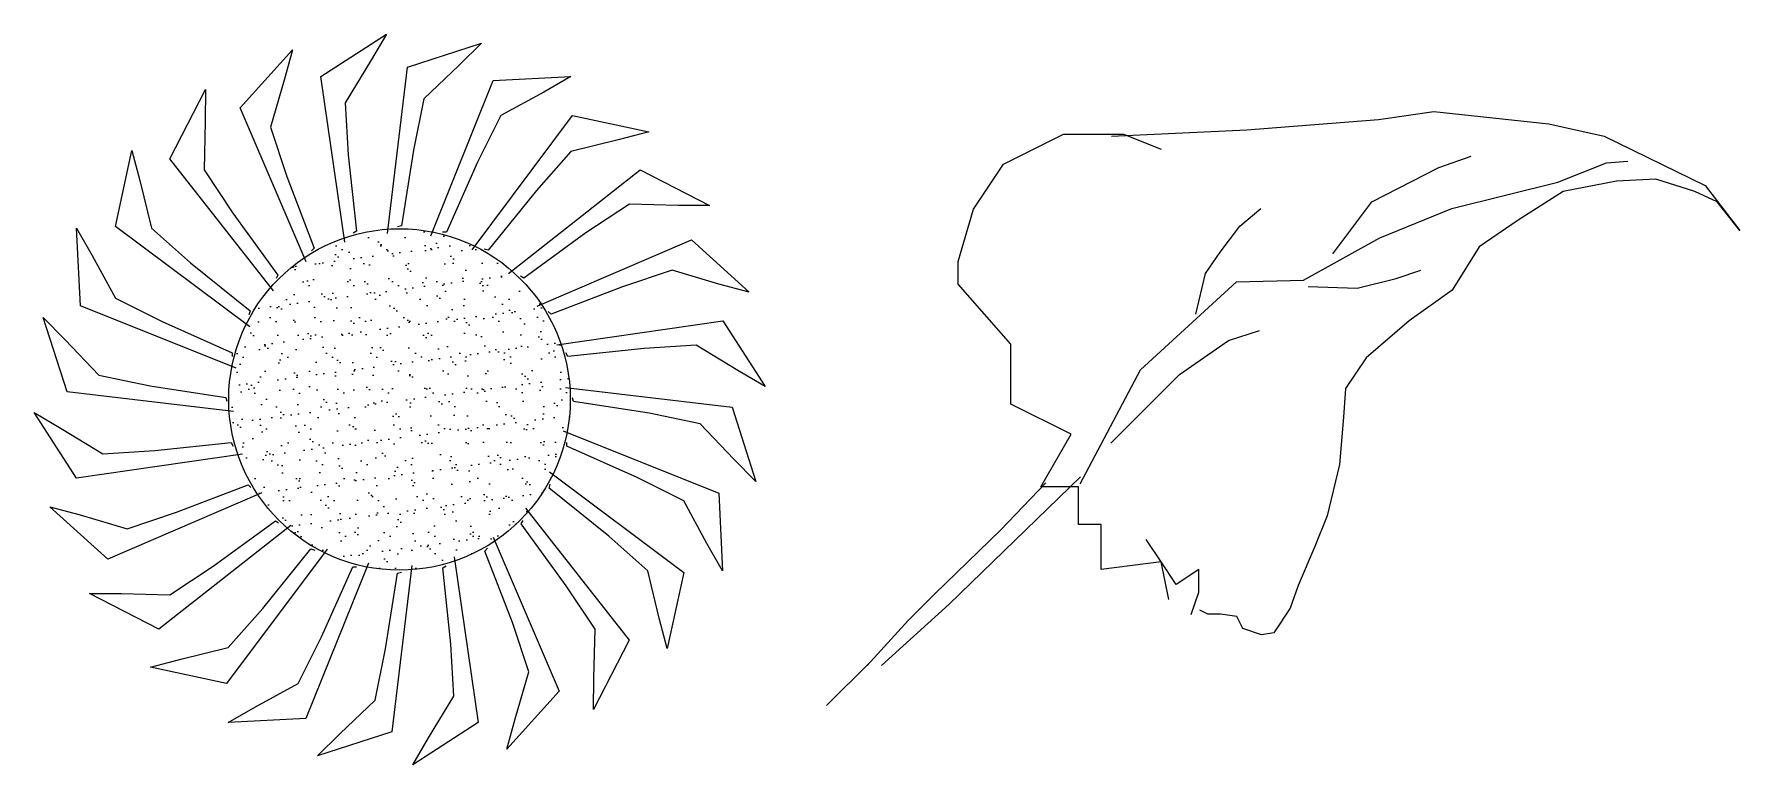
# Model space of a CAD drawing. Header units: inches. Extents: x 154 to 3537458, y 443 to 102045062.
# Drawn here: x 4599.6 to 4718.9, y 102572.7 to 102623.8 of the extents above; entities that cross this region are included whole.
import ezdxf

# ---------------------------------------------------------------- set-up
doc = ezdxf.new("R2010")
doc.units = ezdxf.units.IN
doc.layers.add('Text', color=160, linetype='Continuous', lineweight=20)

# ---------------------------------------------------------------- blocks, each defined once
blk = doc.blocks.new('xcer')
h = blk.add_hatch()
h.set_pattern_fill('AR-SAND', color=32, scale=0.1, style=0)
h.set_pattern_definition([(37.5, (0, 0), (-0.0062993358, 0.192682377), [0, -0.152, 0, -0.17, 0, -0.1625]), (7.5, (0, 0), (0.1769776705, 0.2822146065), [0, -0.082, 0, -0.137, 0, -0.0525]), (327.5, (-0.123, 0), (0.3114141862, 0.0005659054), [0, -0.05, 0, -0.18, 0, -0.235]), (317.5, (-0.123, 0), (0.3006126605, 0.0877675565), [0, -0.025, 0, -0.118, 0, -0.135])])
h.paths.add_polyline_path([(341.64, 10200.643, 1), (339.251, 10200.643, 1)])
for points in [[(339.792, 10201.605), (339.33, 10202.683), (339.696, 10203.087), (339.638, 10202.875), (339.542, 10202.548), (339.657, 10202.202), (339.849, 10201.702), (339.83, 10201.682)], [(340.063, 10201.742), (339.896, 10202.902), (340.354, 10203.198), (340.243, 10203.008), (340.066, 10202.717), (340.087, 10202.353), (340.144, 10201.82), (340.12, 10201.806)], [(340.361, 10201.803), (340.5, 10202.967), (341.018, 10203.134), (340.862, 10202.98), (340.616, 10202.745), (340.542, 10202.387), (340.459, 10201.858), (340.432, 10201.851)], [(340.664, 10201.786), (341.099, 10202.874), (341.644, 10202.901), (341.453, 10202.792), (341.154, 10202.629), (340.991, 10202.303), (340.773, 10201.813), (340.746, 10201.813)], [(339.565, 10201.403), (338.84, 10202.325), (339.088, 10202.81), (339.087, 10202.59), (339.079, 10202.249), (339.28, 10201.945), (339.595, 10201.511), (339.582, 10201.488)], [(340.952, 10201.69), (341.655, 10202.629), (342.188, 10202.514), (341.975, 10202.458), (341.644, 10202.378), (341.402, 10202.105), (341.065, 10201.688), (341.038, 10201.695)], [(339.398, 10201.15), (338.459, 10201.852), (338.574, 10202.385), (338.63, 10202.173), (338.71, 10201.841), (338.983, 10201.599), (339.4, 10201.262), (339.392, 10201.235)], [(341.206, 10201.523), (342.128, 10202.248), (342.613, 10201.999), (342.393, 10202), (342.052, 10202.009), (341.748, 10201.808), (341.314, 10201.492), (341.291, 10201.506)], [(339.302, 10200.861), (338.214, 10201.297), (338.187, 10201.841), (338.295, 10201.65), (338.459, 10201.351), (338.785, 10201.188), (339.275, 10200.97), (339.275, 10200.943)], [(341.408, 10201.296), (342.486, 10201.758), (342.89, 10201.392), (342.678, 10201.45), (342.351, 10201.546), (342.005, 10201.431), (341.505, 10201.239), (341.485, 10201.258)], [(339.285, 10200.558), (338.121, 10200.697), (337.953, 10201.215), (338.108, 10201.06), (338.343, 10200.813), (338.701, 10200.739), (339.23, 10200.656), (339.237, 10200.63)], [(341.545, 10201.025), (342.705, 10201.192), (343.001, 10200.734), (342.811, 10200.845), (342.52, 10201.022), (342.156, 10201), (341.623, 10200.944), (341.609, 10200.968)], [(341.606, 10200.727), (342.77, 10200.588), (342.937, 10200.07), (342.783, 10200.225), (342.548, 10200.472), (342.19, 10200.546), (341.661, 10200.629), (341.654, 10200.655)], [(339.346, 10200.26), (338.186, 10200.093), (337.89, 10200.551), (338.08, 10200.44), (338.371, 10200.263), (338.735, 10200.285), (339.268, 10200.341), (339.282, 10200.317)], [(341.589, 10200.424), (342.677, 10199.988), (342.704, 10199.444), (342.595, 10199.635), (342.432, 10199.934), (342.106, 10200.097), (341.616, 10200.315), (341.616, 10200.342)], [(341.493, 10200.136), (342.432, 10199.433), (342.317, 10198.9), (342.261, 10199.113), (342.181, 10199.444), (341.908, 10199.686), (341.491, 10200.023), (341.498, 10200.05)], [(339.482, 10199.989), (338.405, 10199.527), (338.001, 10199.893), (338.212, 10199.835), (338.54, 10199.739), (338.886, 10199.854), (339.386, 10200.046), (339.405, 10200.027)], [(341.326, 10199.882), (342.051, 10198.96), (341.802, 10198.475), (341.803, 10198.695), (341.812, 10199.036), (341.611, 10199.34), (341.295, 10199.774), (341.309, 10199.797)], [(339.684, 10199.762), (338.763, 10199.037), (338.278, 10199.286), (338.498, 10199.285), (338.838, 10199.276), (339.143, 10199.477), (339.577, 10199.793), (339.6, 10199.779)], [(341.099, 10199.68), (341.561, 10198.602), (341.195, 10198.198), (341.253, 10198.41), (341.349, 10198.737), (341.234, 10199.083), (341.042, 10199.583), (341.061, 10199.603)], [(339.938, 10199.595), (339.236, 10198.656), (338.703, 10198.771), (338.915, 10198.827), (339.247, 10198.907), (339.489, 10199.18), (339.826, 10199.597), (339.852, 10199.59)], [(340.828, 10199.543), (340.995, 10198.383), (340.537, 10198.087), (340.648, 10198.277), (340.825, 10198.568), (340.803, 10198.932), (340.747, 10199.465), (340.771, 10199.479)], [(340.227, 10199.499), (339.791, 10198.411), (339.247, 10198.384), (339.438, 10198.493), (339.737, 10198.656), (339.9, 10198.982), (340.118, 10199.472), (340.145, 10199.472)], [(340.53, 10199.482), (340.391, 10198.318), (339.872, 10198.151), (340.028, 10198.305), (340.275, 10198.54), (340.348, 10198.898), (340.432, 10199.427), (340.458, 10199.434)]]:
    blk.add_lwpolyline(points)
blk.add_circle((340.445, 10200.643), 1.194)
blk = doc.blocks.new('xcfhh')
for p, q in [((344.681, 10202.285), (345.101, 10202.495)), ((345.101, 10202.495), (345.522, 10202.495)), ((345.522, 10202.495), (345.784, 10202.39)), ((344.471, 10201.97), (344.681, 10202.285)), ((344.366, 10201.603), (344.471, 10201.97)), ((344.366, 10201.445), (344.366, 10201.603)), ((344.734, 10201.025), (344.366, 10201.445)), ((344.734, 10200.605), (344.734, 10201.025)), ((345.154, 10200.395), (344.734, 10200.605)), ((344.944, 10200.027), (345.154, 10200.395)), ((345.221, 10200.098), (344.302, 10199.208)), ((344.977, 10200.055), (344.661, 10199.725)), ((345.207, 10200.027), (344.944, 10200.027)), ((345.207, 10199.765), (345.207, 10200.027)), ((345.364, 10199.765), (345.207, 10199.765)), ((345.364, 10199.45), (345.364, 10199.765)), ((344.661, 10199.725), (344.201, 10199.28)), ((345.784, 10199.502), (345.679, 10199.66)), ((345.784, 10199.502), (345.364, 10199.45)), ((345.889, 10199.345), (345.784, 10199.502)), ((345.837, 10199.24), (345.784, 10199.502)), ((346.047, 10199.45), (345.889, 10199.345)), ((346.047, 10199.292), (346.047, 10199.45)), ((344.201, 10199.28), (344.015, 10199.093)), ((345.994, 10199.135), (346.047, 10199.292)), ((344.302, 10199.208), (343.828, 10198.777)), ((344.015, 10199.093), (343.728, 10198.777)), ((343.444, 10198.498), (343.748, 10198.798))]:
    blk.add_line(p, q)
for points in [[(345.437, 10202.481), (346.384, 10202.524), (347.303, 10202.596), (347.691, 10202.653), (348.495, 10202.567), (348.883, 10202.481), (349.587, 10202.136), (349.831, 10201.82), (349.673, 10202.021), (349.515, 10202.093), (349.242, 10202.179), (348.969, 10202.165), (348.596, 10202.093), (348.28, 10201.892), (348.007, 10201.706), (347.82, 10201.404), (347.519, 10201.189), (347.217, 10200.93), (347.074, 10200.715), (347.059, 10200.514), (347.031, 10200.184), (346.944, 10199.825), (346.858, 10199.61), (346.743, 10199.337), (346.686, 10199.179), (346.571, 10199.007), (346.485, 10198.993), (346.356, 10199.036), (346.313, 10199.122), (346.198, 10199.136), (346.111, 10199.136), (346.054, 10199.165)], [(345.217, 10200.049), (345.639, 10200.847), (346.311, 10201.462), (346.779, 10201.474), (347.314, 10201.77), (347.816, 10201.975), (348.557, 10202.158), (348.899, 10202.294), (349.047, 10202.306)], [(346.984, 10201.656), (347.257, 10202.021), (347.725, 10202.26), (347.953, 10202.34)], [(346.026, 10201.235), (346.095, 10201.519), (346.197, 10201.668), (346.334, 10201.85), (346.482, 10201.975)], [(346.813, 10201.428), (347.155, 10201.417), (347.428, 10201.485), (347.599, 10201.542)], [(345.433, 10200.334), (345.912, 10200.813), (346.254, 10201.052), (346.471, 10201.121)]]:
    blk.add_lwpolyline(points)

msp = doc.modelspace()

# ---------------------------------------------------------------- block references
at = {"layer": 'Text', "xscale": 10, "yscale": 10}
for name, p in [('xcer', (1220.74468, 591.80774)), ('xcfhh', (1220.60937, 591.84871))]:
    msp.add_blockref(name, p, dxfattribs=at)

doc.saveas('drawing.dxf')
